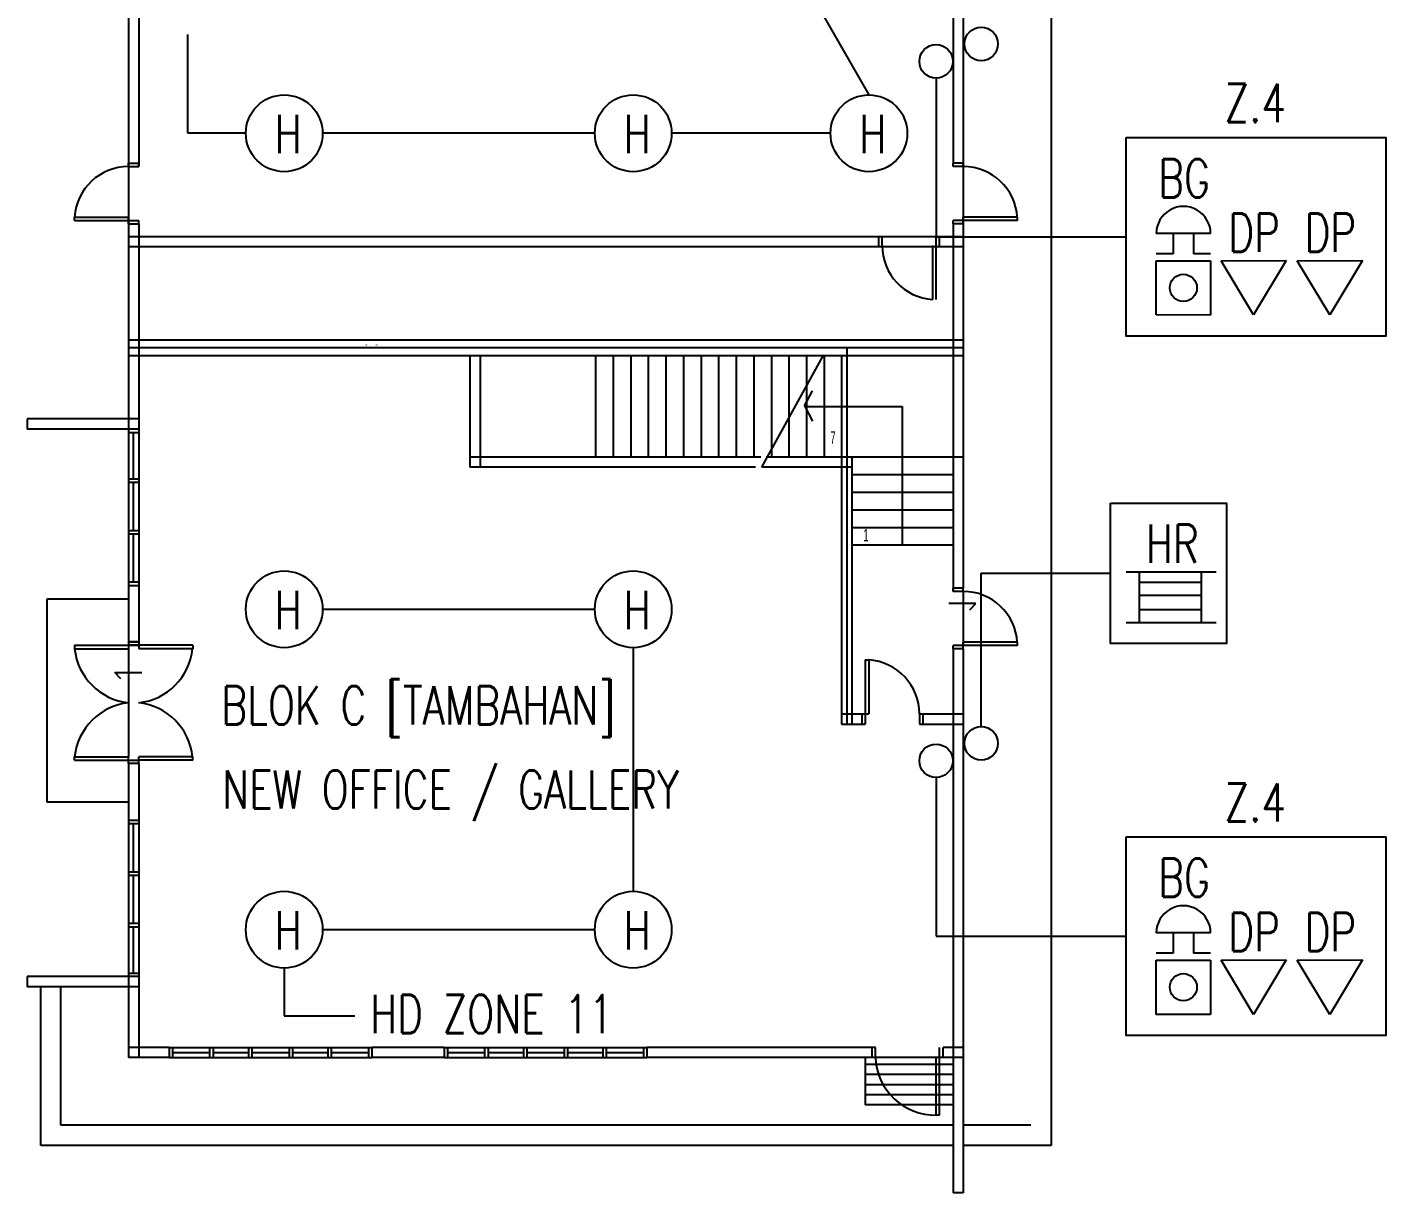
# Model space of a CAD drawing. Extents: x 134044 to 2458691, y -1196082 to 3409924.
# Drawn here: x 135100.3 to 135179.9, y 153379.4 to 153447.7 of the extents above; entities that cross this region are included whole.
import ezdxf

# ---------------------------------------------------------------- set-up
doc = ezdxf.new("R2010")
doc.units = 0
doc.linetypes.add('DASHDOTX2', pattern=[2, 1, -0.5, 0, -0.5])
doc.layers.get('0').update_dxf_attribs({"linetype": 'CONTINUOUS'})
for name, color, linetype in [('1', 251, 'CONTINUOUS'), ('5', 4, 'CONTINUOUS'), ('CON1', 251, 'CONTINUOUS'), ('DOOR', 251, 'CONTINUOUS'), ('DOOR1', 251, 'CONTINUOUS'), ('DOOR2', 251, 'CONTINUOUS'), ('F-_DDIM', 251, 'CONTINUOUS'), ('F-OP', 5, 'CONTINUOUS'), ('F-WALL', 1, 'CONTINUOUS'), ('F_-LINE', 6, 'CONTINUOUS'), ('FAPOINT', 1, 'CONTINUOUS'), ('FF_GRID_LINE', 8, 'CONTINUOUS'), ('MIMIC_SIZE', 7, 'CONTINUOUS'), ('SA-GRID', 251, 'DASHDOTX2')]:
    doc.layers.add(name, color=color, linetype=linetype)
doc.styles.add('PLOT02__REVB$0$NARROW', font='SIMPLEX', dxfattribs={"width": 0.75})
doc.styles.get("Standard").update_dxf_attribs({"font": 'arial.ttf'})

msp = doc.modelspace()

# ---------------------------------------------------------------- linework, layer by layer
at = {"color": 1}
for p, q in [((135169.589, 153435.58, 16734.629), (135166.408, 153435.583, 16734.629)), ((135167.402, 153435.582, 16734.629), (135167.401, 153434.389, 16734.629)), ((135168.595, 153435.581, 16734.629), (135168.594, 153434.388, 16734.629)), ((135167.401, 153434.389, 16734.629), (135166.406, 153434.39, 16734.629)), ((135169.588, 153434.387, 16734.629), (135168.594, 153434.388, 16734.629)), ((135166.403, 153430.811, 16734.629), (135166.406, 153433.992, 16734.629)), ((135166.406, 153433.992, 16734.629), (135169.588, 153433.989, 16734.629)), ((135169.588, 153433.989, 16734.629), (135169.584, 153430.807, 16734.629)), ((135170.2, 153433.987, 16734.629), (135174.018, 153433.997, 16734.629)), ((135172.106, 153430.811, 16734.629), (135170.2, 153433.987, 16734.629)), ((135174.018, 153433.997, 16734.629), (135172.106, 153430.811, 16734.629)), ((135174.667, 153433.987, 16734.629), (135178.485, 153433.997, 16734.629)), ((135176.573, 153430.811, 16734.629), (135174.667, 153433.987, 16734.629)), ((135178.485, 153433.997, 16734.629), (135176.573, 153430.811, 16734.629)), ((135169.589, 153394.605, 16734.629), (135166.408, 153394.608, 16734.629)), ((135167.402, 153394.607, 16734.629), (135167.401, 153393.414, 16734.629)), ((135168.595, 153394.606, 16734.629), (135168.594, 153393.413, 16734.629)), ((135166.403, 153389.836, 16734.629), (135166.406, 153393.018, 16734.629)), ((135167.401, 153393.414, 16734.629), (135166.406, 153393.415, 16734.629)), ((135166.406, 153393.018, 16734.629), (135169.588, 153393.014, 16734.629)), ((135169.588, 153393.412, 16734.629), (135168.594, 153393.413, 16734.629)), ((135169.588, 153393.014, 16734.629), (135169.584, 153389.833, 16734.629)), ((135170.2, 153393.012, 16734.629), (135174.018, 153393.023, 16734.629)), ((135172.106, 153389.836, 16734.629), (135170.2, 153393.012, 16734.629)), ((135174.018, 153393.023, 16734.629), (135172.106, 153389.836, 16734.629)), ((135174.667, 153393.012, 16734.629), (135178.485, 153393.023, 16734.629)), ((135176.573, 153389.836, 16734.629), (135174.667, 153393.012, 16734.629)), ((135178.485, 153393.023, 16734.629), (135176.573, 153389.836, 16734.629))]:
    msp.add_line(p, q, dxfattribs=at)
for points in [[(135164.648, 153441.212), (135179.856, 153441.212), (135179.856, 153429.571), (135164.648, 153429.571)], [(135163.72, 153419.788), (135170.529, 153419.788), (135170.529, 153411.561), (135163.72, 153411.561)], [(135164.648, 153400.237), (135179.856, 153400.237), (135179.856, 153388.596), (135164.648, 153388.596)]]:
    msp.add_lwpolyline(points, close=True, dxfattribs=at)
at = {"color": 1, "linetype": 'BYBLOCK'}
for centre, radius in [((135156.151, 153446.69), 0.982), ((135153.508, 153445.666), 0.982), ((135115.316, 153441.455), 2.25), ((135135.765, 153441.455), 2.25), ((135149.571, 153441.455), 2.25), ((135115.316, 153413.566), 2.25), ((135135.765, 153413.566), 2.25), ((135156.151, 153405.716), 0.982), ((135153.508, 153404.691), 0.982), ((135115.316, 153394.796), 2.25), ((135135.765, 153394.796), 2.25)]:
    msp.add_circle(centre, radius, dxfattribs=at)
at = {"color": 1}
for centre in [(135167.995, 153432.4, 16734.629), (135167.995, 153391.425, 16734.629)]:
    msp.add_circle(centre, 0.795, dxfattribs=at)
for centre in [(135167.999, 153435.581, 16734.629), (135167.999, 153394.607, 16734.629)]:
    msp.add_arc(centre, 1.591, 359.93967, 179.93967, dxfattribs=at)
at = {"layer": '1', "color": 0, "linetype": 'BYBLOCK'}
for p, q in [((135143.291, 153421.89), (135146.885, 153428.424)), ((135145.81, 153425.454), (135151.513, 153425.454)), ((135106.493, 153421.207), (135106.493, 153423.93)), ((135106.493, 153418.188), (135106.493, 153421.009)), ((135106.493, 153415.168), (135106.493, 153417.99)), ((135155.102, 153414.614), (135155.102, 153411.446)), ((135106.196, 153411.258), (135106.196, 153404.922)), ((135106.493, 153398.19), (135106.493, 153401.011)), ((135106.493, 153395.17), (135106.493, 153397.992)), ((135106.493, 153392.25), (135106.493, 153394.972)), ((135108.77, 153387.597), (135110.948, 153387.597)), ((135111.146, 153387.597), (135113.225, 153387.597)), ((135113.423, 153387.597), (135115.601, 153387.597)), ((135115.799, 153387.597), (135117.878, 153387.597)), ((135118.076, 153387.597), (135120.254, 153387.597)), ((135124.879, 153387.597), (135127.057, 153387.597)), ((135127.255, 153387.597), (135129.334, 153387.597)), ((135129.532, 153387.597), (135131.71, 153387.597)), ((135131.908, 153387.597), (135133.987, 153387.597)), ((135134.185, 153387.597), (135136.363, 153387.597))]:
    msp.add_line(p, q, dxfattribs=at)
at = {"layer": 'CON1', "color": 0, "linetype": 'BYBLOCK'}
for p, q in [((135106.196, 153429.394), (135106.196, 153424.128)), ((135155.102, 153429.335), (135106.196, 153429.335)), ((135106.79, 153429.393), (135106.79, 153424.128)), ((135154.508, 153429.335), (135154.508, 153414.614)), ((135155.102, 153429.335), (135155.102, 153414.812)), ((135120.119, 153429.06), (135120.119, 153429.051)), ((135120.713, 153429.059), (135120.713, 153429.049)), ((135106.166, 153428.483), (135106.157, 153428.483)), ((135155.102, 153428.424), (135106.196, 153428.424)), ((135126.194, 153428.424), (135126.194, 153421.89)), ((135126.788, 153428.424), (135126.788, 153421.89)), ((135133.559, 153428.424), (135133.559, 153422.484)), ((135134.589, 153428.424), (135134.589, 153422.484)), ((135135.618, 153428.424), (135135.618, 153422.484)), ((135136.648, 153428.424), (135136.648, 153422.484)), ((135137.678, 153428.424), (135137.678, 153422.484)), ((135138.707, 153428.424), (135138.707, 153422.484)), ((135139.737, 153428.424), (135139.737, 153422.484)), ((135140.766, 153428.424), (135140.766, 153422.484)), ((135141.796, 153428.424), (135141.796, 153422.484)), ((135142.826, 153428.424), (135142.826, 153422.484)), ((135143.855, 153428.424), (135143.855, 153422.484)), ((135144.885, 153428.424), (135144.885, 153422.484)), ((135145.914, 153428.424), (135145.914, 153422.484)), ((135146.944, 153428.424), (135146.944, 153422.484)), ((135147.974, 153428.424), (135147.974, 153406.842)), ((135155.102, 153428.424), (135155.093, 153428.424)), ((135106.79, 153424.722), (135100.256, 153424.722)), ((135100.256, 153424.722), (135100.256, 153424.128)), ((135106.79, 153424.128), (135100.256, 153424.128)), ((135143.242, 153422.484), (135126.194, 153422.484)), ((135155.102, 153422.484), (135143.553, 153422.484)), ((135148.568, 153422.484), (135148.568, 153406.842)), ((135142.936, 153421.89), (135126.194, 153421.89)), ((135148.568, 153421.89), (135143.291, 153421.89)), ((135148.568, 153421.455), (135154.508, 153421.455)), ((135155.085, 153421.455), (135155.075, 153421.455)), ((135155.086, 153422.049), (135155.077, 153422.049)), ((135148.568, 153420.425), (135154.508, 153420.425)), ((135148.568, 153419.395), (135154.508, 153419.395)), ((135148.568, 153418.366), (135154.508, 153418.366)), ((135148.568, 153417.336), (135154.508, 153417.336)), ((135154.508, 153411.248), (135154.508, 153379.38)), ((135155.102, 153411.248), (135155.102, 153379.38)), ((135106.79, 153408.217), (135106.79, 153408.217)), ((135147.974, 153407.436), (135149.162, 153407.436)), ((135149.162, 153407.436), (135149.162, 153406.842)), ((135152.726, 153407.436), (135155.102, 153407.436)), ((135147.974, 153406.842), (135149.162, 153406.842)), ((135152.726, 153406.842), (135155.102, 153406.842)), ((135106.79, 153392.052), (135100.256, 153392.052)), ((135100.256, 153392.052), (135100.256, 153391.458)), ((135106.196, 153392.052), (135106.196, 153387.3)), ((135106.79, 153392.052), (135106.79, 153387.3)), ((135106.79, 153391.458), (135100.256, 153391.458)), ((135108.572, 153387.894), (135106.196, 153387.894)), ((135124.681, 153387.894), (135120.452, 153387.894)), ((135149.756, 153387.894), (135136.561, 153387.894)), ((135155.102, 153387.894), (135153.914, 153387.894)), ((135153.914, 153387.3), (135153.914, 153387.894)), ((135108.572, 153387.3), (135106.196, 153387.3)), ((135106.79, 153387.35), (135106.79, 153387.3)), ((135124.681, 153387.3), (135120.452, 153387.3)), ((135155.102, 153387.3), (135136.561, 153387.3)), ((135154.112, 153387.3), (135154.112, 153387.307)), ((135155.102, 153379.38), (135154.508, 153379.38))]:
    msp.add_line(p, q, dxfattribs=at)
at = {"layer": 'DOOR', "color": 0, "linetype": 'BYBLOCK'}
for p, q in [((135106.196, 153439.707), (135106.79, 153439.707)), ((135106.196, 153439.509), (135106.196, 153439.707)), ((135106.79, 153439.509), (135106.79, 153439.707)), ((135155.102, 153439.707), (135154.508, 153439.707)), ((135154.508, 153439.509), (135154.508, 153439.707)), ((135155.102, 153439.509), (135155.102, 153439.707)), ((135106.196, 153439.509), (135106.79, 153439.509)), ((135155.102, 153439.509), (135154.508, 153439.509)), ((135106.196, 153436.143), (135106.196, 153436.341)), ((135106.196, 153436.341), (135106.79, 153436.341)), ((135106.196, 153436.143), (135106.79, 153436.143)), ((135106.79, 153436.143), (135106.79, 153436.341)), ((135154.508, 153436.143), (135154.508, 153436.341)), ((135155.102, 153436.341), (135154.508, 153436.341)), ((135155.102, 153436.143), (135154.508, 153436.143)), ((135155.102, 153436.143), (135155.102, 153436.341)), ((135155.102, 153414.812), (135154.508, 153414.812)), ((135154.508, 153414.614), (135154.508, 153414.812)), ((135155.102, 153414.614), (135154.508, 153414.614)), ((135155.102, 153414.614), (135155.102, 153414.812)), ((135106.79, 153411.654), (135106.196, 153411.654)), ((135106.196, 153411.654), (135106.196, 153411.456)), ((135106.196, 153411.654), (135106.79, 153411.654)), ((135106.79, 153411.456), (135106.196, 153411.456)), ((135106.196, 153411.456), (135106.79, 153411.456)), ((135106.79, 153411.654), (135106.79, 153411.456)), ((135154.508, 153411.248), (135154.508, 153411.446)), ((135155.102, 153411.446), (135154.508, 153411.446)), ((135155.102, 153411.248), (135154.508, 153411.248)), ((135155.102, 153411.248), (135155.102, 153411.446)), ((135149.162, 153407.436), (135149.36, 153407.436)), ((135149.162, 153407.436), (135149.162, 153406.842)), ((135149.36, 153407.436), (135149.36, 153406.842)), ((135152.528, 153407.436), (135152.528, 153406.842)), ((135152.528, 153407.436), (135152.726, 153407.436)), ((135152.726, 153407.436), (135152.726, 153406.842)), ((135149.162, 153406.842), (135149.36, 153406.842)), ((135152.528, 153406.842), (135152.726, 153406.842)), ((135106.196, 153404.526), (135106.196, 153404.724)), ((135106.196, 153404.724), (135106.79, 153404.724)), ((135106.79, 153404.526), (135106.79, 153404.724)), ((135106.79, 153404.526), (135106.196, 153404.526)), ((135149.756, 153387.3), (135149.756, 153387.894)), ((135149.954, 153387.894), (135149.756, 153387.894)), ((135149.954, 153387.3), (135149.954, 153387.894)), ((135153.716, 153387.3), (135153.716, 153387.894)), ((135153.914, 153387.3), (135153.914, 153387.894)), ((135149.954, 153387.3), (135149.756, 153387.3)), ((135153.914, 153387.3), (135153.716, 153387.3))]:
    msp.add_line(p, q, dxfattribs=at)
at = {"layer": 'DOOR1', "color": 0, "linetype": 'BYBLOCK'}
for p, q in [((135103.028, 153436.539), (135106.196, 153436.539)), ((135103.028, 153436.341), (135103.028, 153436.539)), ((135106.196, 153436.341), (135106.196, 153436.539)), ((135158.27, 153436.539), (135155.102, 153436.539)), ((135155.102, 153436.341), (135155.102, 153436.539)), ((135158.27, 153436.341), (135158.27, 153436.539)), ((135103.028, 153436.341), (135106.196, 153436.341)), ((135158.27, 153436.341), (135155.102, 153436.341)), ((135103.028, 153411.456), (135106.196, 153411.456)), ((135103.028, 153411.456), (135103.028, 153411.258)), ((135103.028, 153411.258), (135106.196, 153411.258)), ((135106.196, 153411.456), (135106.196, 153411.258)), ((135109.958, 153411.456), (135106.79, 153411.456)), ((135106.79, 153411.456), (135106.79, 153411.258)), ((135109.958, 153411.258), (135106.79, 153411.258)), ((135109.958, 153411.456), (135109.958, 153411.258)), ((135158.27, 153411.644), (135155.102, 153411.644)), ((135155.102, 153411.446), (135155.102, 153411.644)), ((135158.27, 153411.446), (135155.102, 153411.446)), ((135158.27, 153411.446), (135158.27, 153411.644)), ((135149.36, 153410.604), (135149.36, 153407.436)), ((135149.36, 153410.604), (135149.558, 153410.604)), ((135149.558, 153410.604), (135149.558, 153407.436)), ((135149.36, 153407.436), (135149.558, 153407.436)), ((135103.028, 153404.922), (135106.196, 153404.922)), ((135103.028, 153404.724), (135103.028, 153404.922)), ((135103.028, 153404.724), (135106.196, 153404.724)), ((135106.196, 153404.724), (135106.196, 153404.922)), ((135109.958, 153404.922), (135106.79, 153404.922)), ((135106.79, 153404.724), (135106.79, 153404.922)), ((135109.958, 153404.724), (135106.79, 153404.724)), ((135109.958, 153404.724), (135109.958, 153404.922)), ((135153.518, 153383.934), (135153.518, 153387.3)), ((135153.716, 153387.3), (135153.518, 153387.3)), ((135153.716, 153383.934), (135153.716, 153387.3)), ((135153.716, 153383.934), (135153.518, 153383.934))]:
    msp.add_line(p, q, dxfattribs=at)
at = {"layer": 'DOOR2', "color": 0, "linetype": 'BYBLOCK'}
for p, q in [((135106.196, 153435.414), (135155.102, 153435.414)), ((135150.152, 153434.82), (135150.152, 153435.414)), ((135150.35, 153434.82), (135150.35, 153435.414)), ((135153.32, 153431.71), (135153.32, 153434.878)), ((135153.518, 153434.82), (135153.518, 153435.414)), ((135153.518, 153431.71), (135153.518, 153434.878)), ((135153.716, 153434.82), (135153.716, 153435.414)), ((135106.196, 153434.82), (135155.102, 153434.82)), ((135149.36, 153387.3), (135149.36, 153384.528)), ((135154.508, 153387.3), (135154.508, 153384.528)), ((135154.508, 153386.904), (135149.36, 153386.904)), ((135154.508, 153386.31), (135149.36, 153386.31)), ((135154.508, 153385.716), (135149.36, 153385.716)), ((135154.508, 153385.122), (135149.36, 153385.122)), ((135154.508, 153384.528), (135149.36, 153384.528))]:
    msp.add_line(p, q, dxfattribs=at)
for centre, radius, start, end in [((135106.196, 153436.341), 3.168, 90, 176.41668), ((135155.102, 153436.341), 3.168, 3.58332, 90), ((135153.518, 153434.878), 3.168, 180, 266.41668), ((135155.102, 153411.446), 3.168, 3.58332, 90), ((135106.583, 153411.638), 3.569, 186.11137, 263.77651), ((135106.403, 153411.638), 3.569, 276.22349, 353.88863), ((135149.36, 153407.436), 3.168, 0, 86.41668), ((135106.584, 153404.54), 3.57, 96.24122, 173.8709), ((135106.403, 153404.542), 3.569, 6.11137, 83.77651), ((135153.466, 153387.448), 3.515, 182.42642, 270.84673)]:
    msp.add_arc(centre, radius, start, end, dxfattribs=at)
at = {"layer": 'F-_DDIM', "color": 0, "linetype": 'BYBLOCK'}
for p, q in [((135145.797, 153425.479), (135146.257, 153426.365)), ((135145.797, 153425.479), (135146.257, 153424.593)), ((135151.513, 153425.454), (135151.513, 153417.336)), ((135155.837, 153413.901), (135154.257, 153413.901)), ((135155.489, 153413.532), (135155.837, 153413.901)), ((135105.743, 153409.501), (135105.394, 153409.869)), ((135105.394, 153409.869), (135106.974, 153409.869))]:
    msp.add_line(p, q, dxfattribs=at)
at = {"layer": 'F-OP', "color": 0, "linetype": 'BYBLOCK'}
for p, q in [((135160.25, 153511.942), (135160.25, 153382.152)), ((135106.196, 153424.128), (135106.196, 153414.97)), ((135106.196, 153423.93), (135106.79, 153423.93)), ((135106.79, 153424.128), (135106.79, 153414.97)), ((135106.196, 153421.207), (135106.79, 153421.207)), ((135106.196, 153421.009), (135106.79, 153421.009)), ((135106.196, 153418.188), (135106.79, 153418.188)), ((135106.196, 153417.99), (135106.79, 153417.99)), ((135106.196, 153415.168), (135106.79, 153415.168)), ((135106.196, 153414.97), (135106.79, 153414.97)), ((135106.196, 153414.157), (135101.415, 153414.156)), ((135101.415, 153414.156), (135101.417, 153402.276)), ((135106.79, 153411.654), (135106.196, 153411.654)), ((135106.79, 153404.526), (135106.196, 153404.526)), ((135106.196, 153402.277), (135101.417, 153402.276)), ((135106.196, 153401.209), (135106.196, 153392.052)), ((135106.196, 153401.209), (135106.79, 153401.209)), ((135106.196, 153401.011), (135106.79, 153401.011)), ((135106.79, 153401.209), (135106.79, 153392.052)), ((135106.196, 153398.19), (135106.79, 153398.19)), ((135106.196, 153397.992), (135106.79, 153397.992)), ((135106.196, 153395.17), (135106.79, 153395.17)), ((135106.196, 153394.972), (135106.79, 153394.972)), ((135106.196, 153392.25), (135106.79, 153392.25)), ((135101.048, 153382.152), (135101.048, 153391.458)), ((135102.236, 153383.34), (135102.236, 153391.458)), ((135108.572, 153387.894), (135108.572, 153387.3)), ((135108.572, 153387.894), (135120.452, 153387.894)), ((135108.77, 153387.894), (135108.77, 153387.3)), ((135110.948, 153387.894), (135110.948, 153387.3)), ((135111.146, 153387.894), (135111.146, 153387.3)), ((135113.225, 153387.894), (135113.225, 153387.3)), ((135113.423, 153387.894), (135113.423, 153387.3)), ((135115.601, 153387.894), (135115.601, 153387.3)), ((135115.799, 153387.894), (135115.799, 153387.3)), ((135117.878, 153387.894), (135117.878, 153387.3)), ((135118.076, 153387.894), (135118.076, 153387.3)), ((135120.254, 153387.894), (135120.254, 153387.3)), ((135120.452, 153387.894), (135120.452, 153387.3)), ((135124.681, 153387.894), (135124.681, 153387.3)), ((135124.681, 153387.894), (135136.561, 153387.894)), ((135124.879, 153387.894), (135124.879, 153387.3)), ((135127.057, 153387.894), (135127.057, 153387.3)), ((135127.255, 153387.894), (135127.255, 153387.3)), ((135129.334, 153387.894), (135129.334, 153387.3)), ((135129.532, 153387.894), (135129.532, 153387.3)), ((135131.71, 153387.894), (135131.71, 153387.3)), ((135131.908, 153387.894), (135131.908, 153387.3)), ((135133.987, 153387.894), (135133.987, 153387.3)), ((135134.185, 153387.894), (135134.185, 153387.3)), ((135136.363, 153387.894), (135136.363, 153387.3)), ((135136.561, 153387.894), (135136.561, 153387.3)), ((135108.572, 153387.3), (135120.452, 153387.3)), ((135124.681, 153387.3), (135136.561, 153387.3)), ((135154.508, 153383.34), (135102.236, 153383.34)), ((135159.062, 153383.34), (135155.102, 153383.34)), ((135154.508, 153382.152), (135101.048, 153382.152)), ((135160.25, 153382.152), (135155.102, 153382.152))]:
    msp.add_line(p, q, dxfattribs=at)
at = {"layer": 'F-WALL', "color": 0, "linetype": 'BYBLOCK'}
for p, q in [((135106.196, 153414.97), (135106.196, 153411.654)), ((135106.79, 153414.97), (135106.79, 153411.654)), ((135106.196, 153404.526), (135106.196, 153401.209)), ((135106.79, 153404.526), (135106.79, 153401.209))]:
    msp.add_line(p, q, dxfattribs=at)
at = {"layer": 'F_-LINE', "color": 0, "linetype": 'BYBLOCK'}
for p, q in [((135155.102, 153507.924), (135155.102, 153429.335)), ((135106.196, 153466.49), (135106.196, 153429.393)), ((135106.79, 153466.432), (135106.79, 153439.509)), ((135154.508, 153456.417), (135154.508, 153439.707)), ((135106.79, 153436.143), (135106.79, 153429.335)), ((135154.508, 153436.143), (135154.508, 153429.335))]:
    msp.add_line(p, q, dxfattribs=at)
at = {"layer": 'FAPOINT', "color": 1, "linetype": 'BYBLOCK'}
for p, q in [((135164.648, 153415.767, 16734.629), (135169.907, 153415.767, 16734.629)), ((135165.431, 153412.797, 16734.629), (135165.431, 153415.767, 16734.629)), ((135169.056, 153412.797, 16734.629), (135169.056, 153415.767, 16734.629)), ((135165.431, 153415.158, 16734.629), (135169.056, 153415.158, 16734.629)), ((135165.431, 153414.391, 16734.629), (135169.056, 153414.391, 16734.629)), ((135165.431, 153413.563, 16734.629), (135169.056, 153413.563, 16734.629)), ((135164.648, 153412.797, 16734.629), (135169.907, 153412.797, 16734.629))]:
    msp.add_line(p, q, dxfattribs=at)
at = {"layer": 'FF_GRID_LINE', "color": 1}
for p, q in [((135169.584, 153430.807, 16734.629), (135166.403, 153430.811, 16734.629)), ((135169.584, 153389.833, 16734.629), (135166.403, 153389.836, 16734.629))]:
    msp.add_line(p, q, dxfattribs=at)
at = {"layer": 'MIMIC_SIZE', "color": 1}
for p, q in [((135138.015, 153463.862), (135149.571, 153443.705)), ((135109.66, 153441.455), (135109.66, 153447.234)), ((135153.508, 153444.684), (135153.508, 153435.391)), ((135113.066, 153441.455), (135109.66, 153441.455)), ((135133.515, 153441.455), (135117.566, 153441.455)), ((135147.321, 153441.455), (135138.015, 153441.455)), ((135153.508, 153435.391), (135164.648, 153435.391)), ((135156.151, 153406.698), (135156.151, 153415.675)), ((135156.151, 153415.675), (135163.72, 153415.675)), ((135117.566, 153413.566), (135133.515, 153413.566)), ((135135.765, 153411.316), (135135.765, 153397.046)), ((135153.508, 153403.709), (135153.508, 153394.417)), ((135133.515, 153394.796), (135117.566, 153394.796)), ((135153.508, 153394.417), (135164.648, 153394.417)), ((135115.316, 153392.546), (135115.316, 153389.755)), ((135115.316, 153389.755), (135119.459, 153389.755))]:
    msp.add_line(p, q, dxfattribs=at)
at = {"layer": 'SA-GRID', "color": 0, "linetype": 'BYBLOCK'}
for p, q in [((135155.102, 153428.88), (135106.196, 153428.88)), ((135148.271, 153428.888), (135148.271, 153406.842))]:
    msp.add_line(p, q, dxfattribs=at)

# ---------------------------------------------------------------- texts
at = {"color": 1, "linetype": 'BYBLOCK', "style": 'PLOT02__REVB$0$NARROW', "width": 0.75}
for s, height, p in [('Z.4', 2.2387, (135170.41, 153442.106, 16734.706)), ('H', 2.255, (135114.757, 153440.286, 7592.521)), ('H', 2.255, (135135.206, 153440.286, 7592.521)), ('H', 2.255, (135149.012, 153440.286, 7592.521)), ('BG', 2.2387, (135166.52, 153437.699, 16734.706)), ('DP', 2.2387, (135170.629, 153434.519, 16734.706)), ('DP', 2.2387, (135175.096, 153434.519, 16734.706)), ('HR', 2.2387, (135165.798, 153416.293, 16734.706)), ('H', 2.255, (135114.757, 153412.396, 7592.521)), ('H', 2.255, (135135.206, 153412.396, 7592.521)), ('Z.4', 2.2387, (135170.41, 153401.132, 16734.706)), ('BG', 2.2387, (135166.52, 153396.724, 16734.706)), ('H', 2.255, (135114.757, 153393.626, 7592.521)), ('H', 2.255, (135135.206, 153393.626, 7592.521)), ('DP', 2.2387, (135170.629, 153393.544, 16734.706)), ('DP', 2.2387, (135175.096, 153393.544, 16734.706))]:
    msp.add_text(s, height=height, dxfattribs=at).set_placement(p)
at = {"color": 0, "linetype": 'BYBLOCK', "style": 'PLOT02__REVB$0$NARROW', "width": 0.75}
for s, p in [('BLOK C [TAMBAHAN]', (135111.631, 153406.817)), ('NEW OFFICE / GALLERY ', (135111.681, 153401.893))]:
    msp.add_text(s, height=2.23866, dxfattribs=at).set_placement(p)
at = {"color": 7, "style": 'PLOT02__REVB$0$NARROW', "width": 0.75}
msp.add_text('HD ZONE 11', height=2.2387, dxfattribs=at).set_placement((135120.353, 153388.733))
at = {"layer": '5', "color": 0, "linetype": 'BYBLOCK', "width": 0.55}
for s, p in [('7', (135147.316, 153423.271)), ('1', (135149.245, 153417.553))]:
    msp.add_text(s, height=0.713, dxfattribs=at).set_placement(p)

doc.saveas('drawing.dxf')
